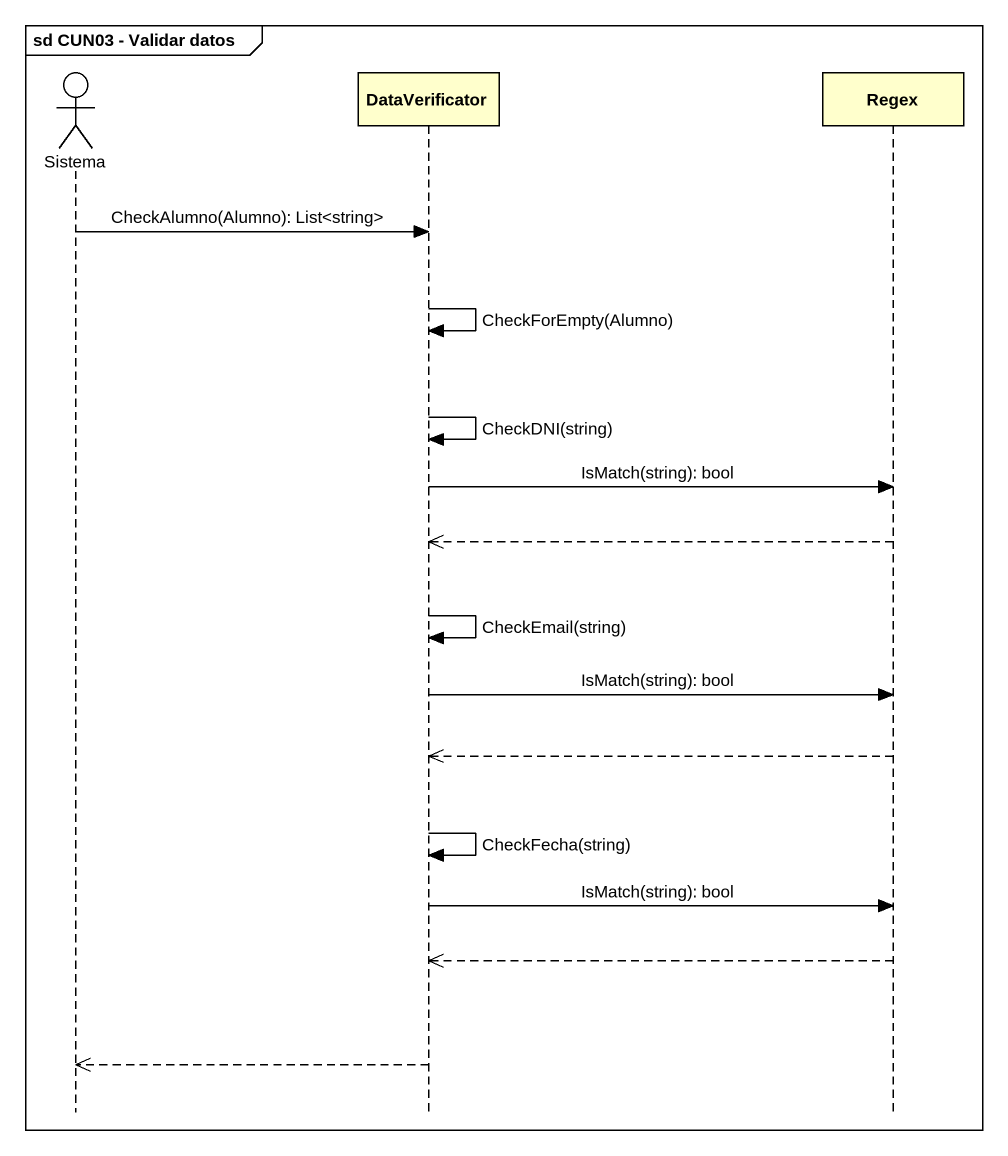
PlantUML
@startuml
mainframe sd CUN03 - Validar datos
hide footbox
actor Sistema
participant DataVerificator
participant Regex

Sistema -> DataVerificator : CheckAlumno(Alumno): List<string>
DataVerificator -> DataVerificator : CheckForEmpty(Alumno)
DataVerificator -> DataVerificator : CheckDNI(string)
DataVerificator -> Regex : IsMatch(string): bool
Regex -->> DataVerificator
DataVerificator -> DataVerificator : CheckEmail(string)
DataVerificator -> Regex : IsMatch(string): bool
Regex -->> DataVerificator
DataVerificator -> DataVerificator : CheckFecha(string)
DataVerificator -> Regex : IsMatch(string): bool
Regex -->> DataVerificator
DataVerificator -->> Sistema
@enduml
